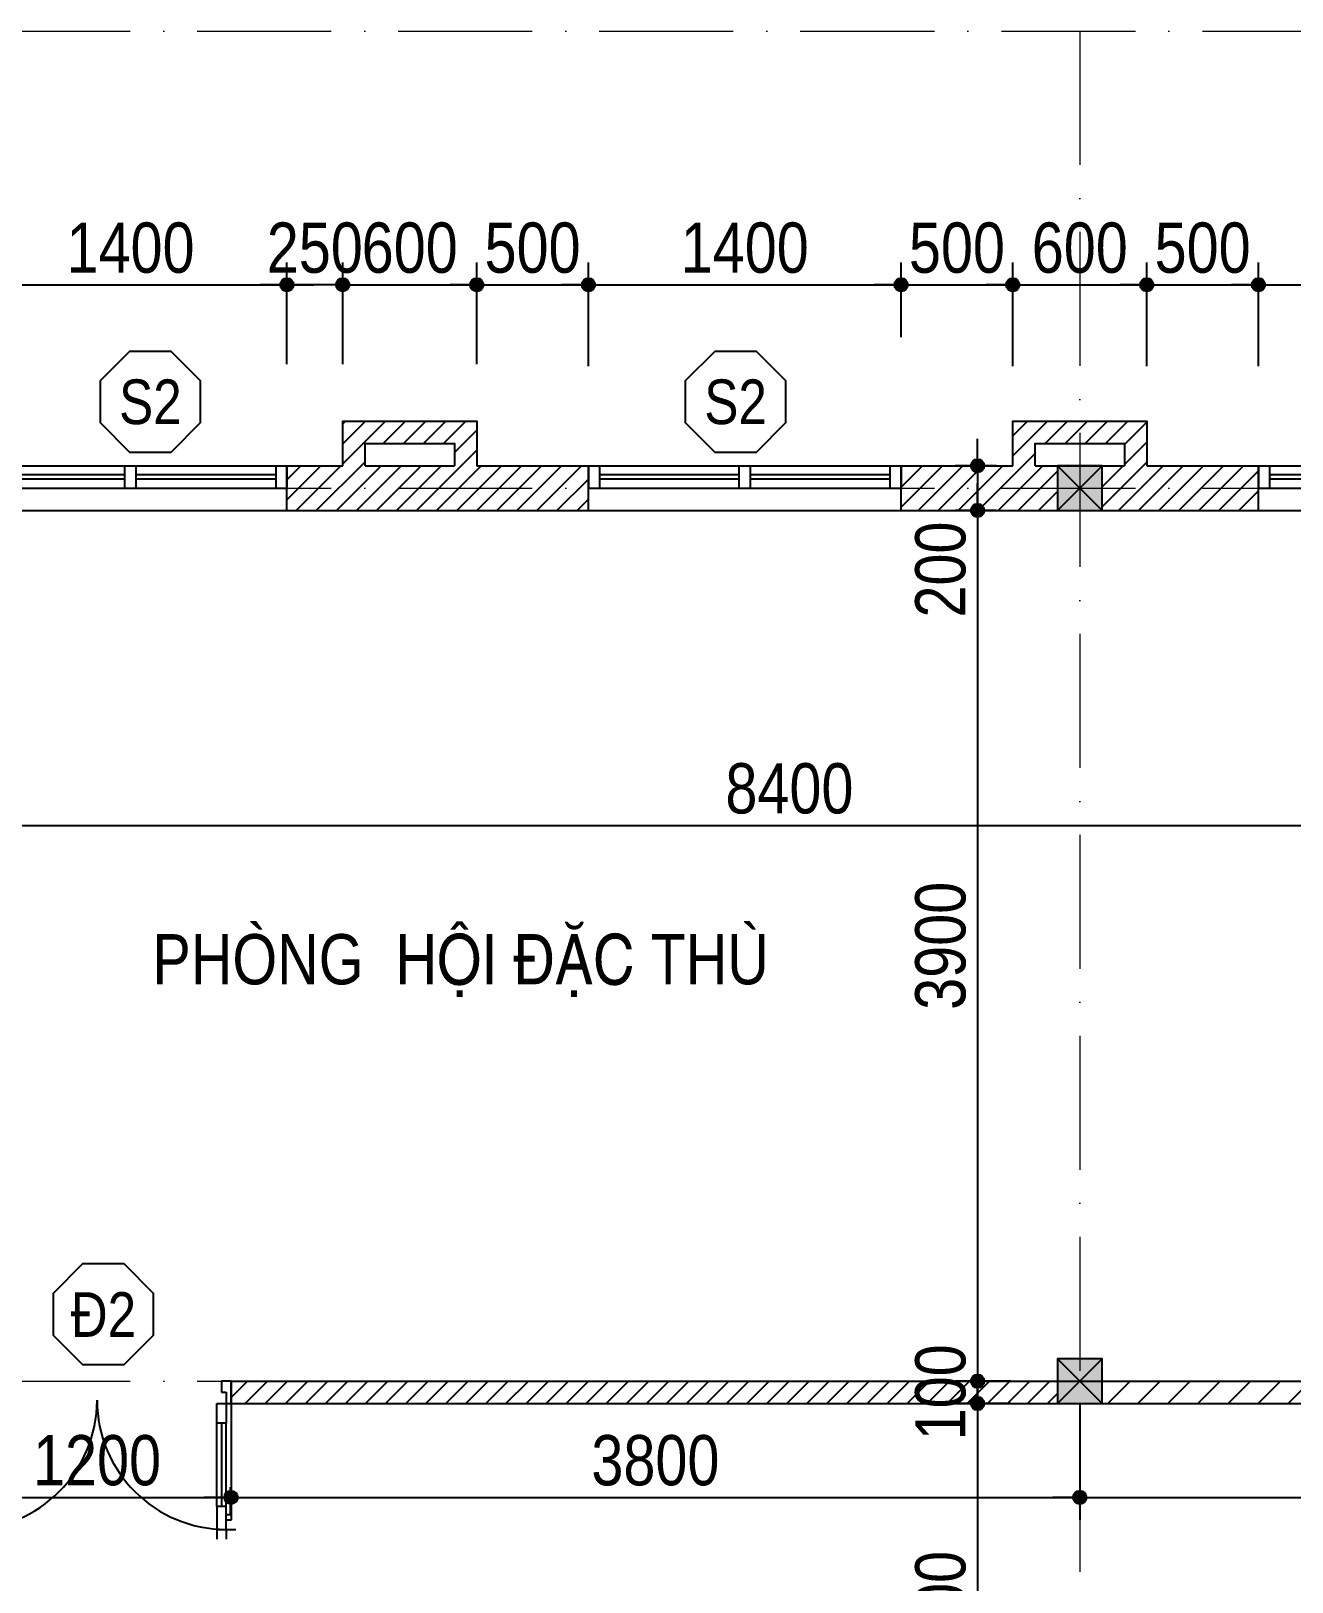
# Model space of a CAD drawing. Extents: x -1107188 to -523840, y 39692 to 514392.
# Drawn here: x -1081315 to -1075670, y 477876 to 484823 of the extents above; entities that cross this region are included whole.
import ezdxf
from ezdxf.enums import TextEntityAlignment as Align

# ---------------------------------------------------------------- set-up
doc = ezdxf.new("R2010")
doc.units = 0
doc.linetypes.add('ACAD_ISO10W100', pattern=[18, 12, -3, 0, -3])
doc.layers.get('DEFPOINTS').update_dxf_attribs({"linetype": 'CONTINUOUS'})
for name, color, linetype in [('009', 251, 'CONTINUOUS'), ('DIM', 1, 'CONTINUOUS'), ('DOOR', 20, 'CONTINUOUS'), ('MEDIUM', 2, 'CONTINUOUS'), ('TAGS', 60, 'CONTINUOUS'), ('TEXT', 7, 'CONTINUOUS'), ('TUONG', 131, 'CONTINUOUS'), ('WALL', 4, 'CONTINUOUS')]:
    doc.layers.add(name, color=color, linetype=linetype)
doc.layers.add('TRUC', color=24, linetype='CONTINUOUS', lineweight=0)
doc.styles.add('1', font='', dxfattribs={"height": 250})
doc.styles.add('HEL-CONDENSE', font='')
doc.styles.add('VNI-HELVE-CONDENSEN', font='')
doc.styles.get('1').set_extended_font_data('VNI-Helve-Condense')
doc.styles.get('HEL-CONDENSE').set_extended_font_data('VNI-Helve-Condense')
doc.styles.get('VNI-HELVE-CONDENSEN').set_extended_font_data('VNI-Helve-Condense')
doc.dimstyles.new('D100', dxfattribs={"dimtxt": 225, "dimasz": 1.2, "dimexe": 100, "dimexo": 0, "dimgap": 50, "dimtad": 1, "dimdec": 0, "dimzin": 13, "dimdsep": 46, "dimtxsty": 'HEL-CONDENSE', "dimblk": 'D50', "dimcen": 0, "dimclrd": 1, "dimclre": 1, "dimclrt": 7, "dimadec": 0, "dimazin": 0, "dimtfac": 1, "dimtdec": 0, "dimtmove": 0, "dimatfit": 3, "dimldrblk": 'D50', "dimfxl": 1, "dimtolj": 1, "dimtzin": 13, "dimarcsym": 0})

# ---------------------------------------------------------------- blocks, each defined once
blk = doc.blocks.new('s11')
at = {"layer": 'DOOR'}
for p, q in [((0, 0), (0, -100)), ((1400, 0), (0, 0)), ((50, 0), (50, -100)), ((1350, 0), (1350, -100)), ((1400, 0), (1400, -100)), ((1400, -100), (0, -100))]:
    blk.add_line(p, q, dxfattribs=at)
at = {"layer": 'DOOR', "linetype": 'ByBlock', "lineweight": -2}
for p, q in [((675, -100), (675, 0)), ((725, -100), (725, 0))]:
    blk.add_line(p, q, dxfattribs=at)
at = {"layer": 'DOOR', "color": 251}
for p, q in [((50, -40), (675, -40)), ((50, -60), (675, -60)), ((725, -40), (1350, -40)), ((725, -60), (1350, -60))]:
    blk.add_line(p, q, dxfattribs=at)
blk = doc.blocks.new('A$C225A2996')
at = {"layer": 'WALL'}
blk.add_hatch(color=4, dxfattribs=at).paths.add_polyline_path([(531.4, 81.6), (731.4, 81.6), (731.4, 281.6), (531.4, 281.6)])
at = {"layer": 'WALL', "color": 4}
for p, q in [((531.4, 281.6), (731.4, 81.6)), ((531.4, 81.6), (731.4, 281.6))]:
    blk.add_line(p, q, dxfattribs=at)
blk.add_lwpolyline([(531.4, 81.6), (731.4, 81.6), (731.4, 281.6), (531.4, 281.6)], close=True, dxfattribs=at)
blk = doc.blocks.new('KH-CUADI')
at = {"layer": 'TAGS'}
blk.add_lwpolyline([(-124.3, 300), (-300, 124.3), (-300, -124.3), (-124.3, -300), (124.3, -300), (300, -124.3), (300, 124.3), (124.3, 300)], close=True, dxfattribs=at)
at = {"layer": 'TAGS', "style": 'VNI-HELVE-CONDENSEN'}
blk.add_attdef('D', text='', height=300, dxfattribs=at).set_placement((0, 0), align=Align.MIDDLE)
blk = doc.blocks.new('A$C48B57989')
at = {"layer": 'DOOR'}
for p, q in [((-446, 752.5), (-403.1, 752.5)), ((-446, 652.5), (-446, 752.5)), ((-403.1, 702.5), (-424.6, 702.5)), ((-424.6, 702.5), (-424.6, 652.5)), ((-403.1, 752.5), (-403.1, 702.5)), ((711.1, 752.5), (711.1, 702.5)), ((754, 752.5), (711.1, 752.5)), ((711.1, 702.5), (732.6, 702.5)), ((732.6, 702.5), (732.6, 652.5)), ((754, 652.5), (754, 752.5)), ((-424.6, 652.5), (-446, 652.5)), ((-381.7, 666.8), (-424.6, 666.8)), ((-424.6, 666.8), (-424.6, 563.9)), ((-381.7, 563.9), (-381.7, 666.8)), ((689.7, 563.9), (689.7, 652.5)), ((689.7, 652.5), (732.6, 652.5)), ((732.6, 652.5), (754, 652.5)), ((732.6, 652.5), (732.6, 563.9)), ((-424.6, 563.9), (-381.7, 563.9)), ((-424.6, 171.4), (-424.6, 563.9)), ((-403.1, 563.9), (-403.1, 191)), ((-381.7, 191), (-381.7, 563.9)), ((689.7, 191), (689.7, 563.9)), ((732.6, 563.9), (689.7, 563.9)), ((711.1, 563.9), (711.1, 191)), ((732.6, 171.4), (732.6, 563.9)), ((-448.8, 131.8), (-448.8, 277.2)), ((-443.9, 277.2), (-448.8, 277.2)), ((-443.9, 156), (-443.9, 277.2)), ((752, 156), (752, 277.2)), ((752, 277.2), (756.8, 277.2)), ((756.8, 131.8), (756.8, 277.2)), ((-424.6, 156), (-443.9, 156)), ((-424.6, 191), (-381.7, 191)), ((-424.6, 88.2), (-424.6, 191)), ((-424.6, 131.8), (-424.6, 156)), ((-381.7, 191), (-381.7, 88.2)), ((732.6, 191), (689.7, 191)), ((689.7, 191), (689.7, 88.2)), ((732.6, 88.2), (732.6, 191)), ((732.6, 131.8), (732.6, 156)), ((732.6, 156), (752, 156)), ((-424.6, 88.2), (-467.4, 88.2)), ((-424.6, 131.8), (-448.8, 131.8)), ((-424.6, 88.2), (-424.6, 45.3)), ((-381.7, 88.2), (-424.6, 88.2)), ((-381.7, 88.2), (-381.7, 45.3)), ((689.7, 88.2), (689.7, 45.3)), ((689.7, 88.2), (732.6, 88.2)), ((732.6, 131.8), (756.8, 131.8)), ((732.6, 88.2), (732.6, 45.3)), ((732.6, 88.2), (775.4, 88.2))]:
    blk.add_line(p, q, dxfattribs=at)
at = {"layer": 'DOOR', "color": 251}
for centre, major_axis, start_param, end_param in [((-424.6, 666.8), (409.1, 409.1), 3.926991, 5.497787), ((732.6, 666.8), (-409.1, 409.1), 0.785398, 2.356194)]:
    blk.add_ellipse(centre, major_axis=major_axis, ratio=1, start_param=start_param, end_param=end_param, dxfattribs=at)
blk = doc.blocks.new('D50')
at = {"layer": 'DIM'}
blk.add_hatch(color=256, dxfattribs=at).paths.add_polyline_path([(25, 0, 1), (-25, 0, 1)])
blk.add_line((25, 0), (100, 0), dxfattribs=at)
blk.add_circle((0, 0), 25, dxfattribs=at)
blk = doc.blocks.new('*D199')
at = {"layer": 'DEFPOINTS', "color": 0, "transparency": 16777216}
for p in [(-1079319.9, 483686.4), (-1079919.9, 483331.1), (-1079319.9, 483331.1)]:
    blk.add_point(p, dxfattribs=at)
at = {"layer": 'DIM', "color": 1, "lineweight": -2, "transparency": 16777216}
for p, q in [((-1079919.9, 483331.1), (-1079919.9, 483786.4)), ((-1079319.9, 483331.1), (-1079319.9, 483786.4)), ((-1079918.7, 483686.4), (-1079321.1, 483686.4))]:
    blk.add_line(p, q, dxfattribs=at)
at = {"layer": 'DIM', "color": 1, "lineweight": -2, "transparency": 16777216, "xscale": 1.199999999999999, "yscale": 1.199999999999999, "zscale": 1.199999999999999, "rotation": 180}
blk.add_blockref('D50', (-1079919.9, 483686.4), dxfattribs=at)
at = {"layer": 'DIM', "color": 1, "lineweight": -2, "transparency": 16777216, "xscale": 1.199999999999999, "yscale": 1.199999999999999, "zscale": 1.199999999999999}
blk.add_blockref('D50', (-1079319.9, 483686.4), dxfattribs=at)
at = {"layer": 'DIM', "color": 7, "transparency": 16777216, "insert": (-1079619.9, 483851.3), "char_height": 225, "attachment_point": 5, "style": 'HEL-CONDENSE'}
blk.add_mtext('\\A1;600', dxfattribs=at)
blk = doc.blocks.new('*D200')
at = {"layer": 'DEFPOINTS', "color": 0, "transparency": 16777216}
for p in [(-1078819.9, 483686.4), (-1079319.9, 483331.1), (-1078819.9, 483321.7)]:
    blk.add_point(p, dxfattribs=at)
at = {"layer": 'DIM', "color": 1, "lineweight": -2, "transparency": 16777216}
for p, q in [((-1079319.9, 483331.1), (-1079319.9, 483786.4)), ((-1078819.9, 483321.7), (-1078819.9, 483786.4)), ((-1079318.7, 483686.4), (-1078821.1, 483686.4))]:
    blk.add_line(p, q, dxfattribs=at)
at = {"layer": 'DIM', "color": 1, "lineweight": -2, "transparency": 16777216, "xscale": 1.199999999999999, "yscale": 1.199999999999999, "zscale": 1.199999999999999, "rotation": 180}
blk.add_blockref('D50', (-1079319.9, 483686.4), dxfattribs=at)
at = {"layer": 'DIM', "color": 1, "lineweight": -2, "transparency": 16777216, "xscale": 1.199999999999999, "yscale": 1.199999999999999, "zscale": 1.199999999999999}
blk.add_blockref('D50', (-1078819.9, 483686.4), dxfattribs=at)
at = {"layer": 'DIM', "color": 7, "transparency": 16777216, "insert": (-1079069.9, 483851.3), "char_height": 225, "attachment_point": 5, "style": 'HEL-CONDENSE'}
blk.add_mtext('\\A1;500', dxfattribs=at)
blk = doc.blocks.new('*D201')
at = {"layer": 'DEFPOINTS', "color": 0, "transparency": 16777216}
for p in [(-1076319.9, 483686.4), (-1076919.9, 483321.7), (-1076319.9, 483321.7)]:
    blk.add_point(p, dxfattribs=at)
at = {"layer": 'DIM', "color": 1, "lineweight": -2, "transparency": 16777216}
for p, q in [((-1076919.9, 483321.7), (-1076919.9, 483786.4)), ((-1076319.9, 483321.7), (-1076319.9, 483786.4)), ((-1076918.7, 483686.4), (-1076321.1, 483686.4))]:
    blk.add_line(p, q, dxfattribs=at)
at = {"layer": 'DIM', "color": 1, "lineweight": -2, "transparency": 16777216, "xscale": 1.199999999999999, "yscale": 1.199999999999999, "zscale": 1.199999999999999, "rotation": 180}
blk.add_blockref('D50', (-1076919.9, 483686.4), dxfattribs=at)
at = {"layer": 'DIM', "color": 1, "lineweight": -2, "transparency": 16777216, "xscale": 1.199999999999999, "yscale": 1.199999999999999, "zscale": 1.199999999999999}
blk.add_blockref('D50', (-1076319.9, 483686.4), dxfattribs=at)
at = {"layer": 'DIM', "color": 7, "transparency": 16777216, "insert": (-1076619.9, 483851.3), "char_height": 225, "attachment_point": 5, "style": 'HEL-CONDENSE'}
blk.add_mtext('\\A1;600', dxfattribs=at)
blk = doc.blocks.new('*D202')
at = {"layer": 'DEFPOINTS', "color": 0, "transparency": 16777216}
for p in [(-1075819.9, 483686.4), (-1076319.9, 483321.7), (-1075819.9, 483321.7)]:
    blk.add_point(p, dxfattribs=at)
at = {"layer": 'DIM', "color": 1, "lineweight": -2, "transparency": 16777216}
for p, q in [((-1076319.9, 483321.7), (-1076319.9, 483786.4)), ((-1075819.9, 483321.7), (-1075819.9, 483786.4)), ((-1076318.7, 483686.4), (-1075821.1, 483686.4))]:
    blk.add_line(p, q, dxfattribs=at)
at = {"layer": 'DIM', "color": 1, "lineweight": -2, "transparency": 16777216, "xscale": 1.199999999999999, "yscale": 1.199999999999999, "zscale": 1.199999999999999, "rotation": 180}
blk.add_blockref('D50', (-1076319.9, 483686.4), dxfattribs=at)
at = {"layer": 'DIM', "color": 1, "lineweight": -2, "transparency": 16777216, "xscale": 1.199999999999999, "yscale": 1.199999999999999, "zscale": 1.199999999999999}
blk.add_blockref('D50', (-1075819.9, 483686.4), dxfattribs=at)
at = {"layer": 'DIM', "color": 7, "transparency": 16777216, "insert": (-1076069.9, 483851.3), "char_height": 225, "attachment_point": 5, "style": 'HEL-CONDENSE'}
blk.add_mtext('\\A1;500', dxfattribs=at)
blk = doc.blocks.new('*D274')
at = {"layer": 'DEFPOINTS', "color": 0, "transparency": 16777216}
for p in [(-1076994.3, 482875.8), (-1077077.8, 482675.8), (-1076994.3, 482675.8)]:
    blk.add_point(p, dxfattribs=at)
at = {"layer": 'DIM', "color": 1, "lineweight": -2, "transparency": 16777216}
for p, q in [((-1076994.3, 482875.8), (-1077177.8, 482875.8)), ((-1077077.8, 482874.6), (-1077077.8, 482677)), ((-1076994.3, 482675.8), (-1077177.8, 482675.8)), ((-1077077.8, 482675.8), (-1077077.8, 482147.4))]:
    blk.add_line(p, q, dxfattribs=at)
at = {"layer": 'DIM', "color": 1, "lineweight": -2, "transparency": 16777216, "xscale": 1.199999999999999, "yscale": 1.199999999999999, "zscale": 1.199999999999999}
for p, rotation in [((-1077077.8, 482875.8), 90), ((-1077077.8, 482675.8), 270)]:
    blk.add_blockref('D50', p, dxfattribs=dict(at, rotation=rotation))
at = {"layer": 'DIM', "color": 7, "transparency": 16777216, "insert": (-1077242.7, 482411), "char_height": 225, "attachment_point": 5, "rotation": 90, "style": 'HEL-CONDENSE'}
blk.add_mtext('\\A1;200', dxfattribs=at)
blk = doc.blocks.new('*D275')
at = {"layer": 'DEFPOINTS', "color": 0, "transparency": 16777216}
for p in [(-1076994.3, 482675.8), (-1077077.8, 478775.8), (-1076929, 478775.8)]:
    blk.add_point(p, dxfattribs=at)
at = {"layer": 'DIM', "color": 1, "lineweight": -2, "transparency": 16777216}
for p, q in [((-1076994.3, 482675.8), (-1077177.8, 482675.8)), ((-1077077.8, 482674.6), (-1077077.8, 478777)), ((-1076929, 478775.8), (-1077177.8, 478775.8))]:
    blk.add_line(p, q, dxfattribs=at)
at = {"layer": 'DIM', "color": 1, "lineweight": -2, "transparency": 16777216, "xscale": 1.199999999999999, "yscale": 1.199999999999999, "zscale": 1.199999999999999}
for p, rotation in [((-1077077.8, 482675.8), 90), ((-1077077.8, 478775.8), 270)]:
    blk.add_blockref('D50', p, dxfattribs=dict(at, rotation=rotation))
at = {"layer": 'DIM', "color": 7, "transparency": 16777216, "insert": (-1077242.7, 480725.8), "char_height": 225, "attachment_point": 5, "rotation": 90, "style": 'HEL-CONDENSE'}
blk.add_mtext('\\A1;3900', dxfattribs=at)
blk = doc.blocks.new('*D276')
at = {"layer": 'DEFPOINTS', "color": 0, "transparency": 16777216}
for p in [(-1076929, 478775.8), (-1077077.8, 478675.8), (-1076929, 478675.8)]:
    blk.add_point(p, dxfattribs=at)
at = {"layer": 'DIM', "color": 1, "lineweight": -2, "transparency": 16777216}
for p, q in [((-1076929, 478775.8), (-1077177.8, 478775.8)), ((-1077077.8, 478777), (-1077077.8, 478778.2)), ((-1077077.8, 478775.8), (-1077077.8, 478675.8)), ((-1076929, 478675.8), (-1077177.8, 478675.8)), ((-1077077.8, 478674.6), (-1077077.8, 478673.4))]:
    blk.add_line(p, q, dxfattribs=at)
at = {"layer": 'DIM', "color": 1, "lineweight": -2, "transparency": 16777216, "xscale": 1.199999999999999, "yscale": 1.199999999999999, "zscale": 1.199999999999999}
for p, rotation in [((-1077077.8, 478775.8), 270), ((-1077077.8, 478675.8), 90)]:
    blk.add_blockref('D50', p, dxfattribs=dict(at, rotation=rotation))
at = {"layer": 'DIM', "color": 7, "transparency": 16777216, "insert": (-1077242.7, 478725.8), "char_height": 225, "attachment_point": 5, "rotation": 90, "style": 'HEL-CONDENSE'}
blk.add_mtext('\\A1;100', dxfattribs=at)
blk = doc.blocks.new('*D277')
at = {"layer": 'DEFPOINTS', "color": 0, "transparency": 16777216}
for p in [(-1076929, 478675.8), (-1077077.8, 476875.8), (-1076929, 476875.8)]:
    blk.add_point(p, dxfattribs=at)
at = {"layer": 'DIM', "color": 1, "lineweight": -2, "transparency": 16777216}
for p, q in [((-1076929, 478675.8), (-1077177.8, 478675.8)), ((-1077077.8, 478674.6), (-1077077.8, 476877)), ((-1076929, 476875.8), (-1077177.8, 476875.8))]:
    blk.add_line(p, q, dxfattribs=at)
at = {"layer": 'DIM', "color": 1, "lineweight": -2, "transparency": 16777216, "xscale": 1.199999999999999, "yscale": 1.199999999999999, "zscale": 1.199999999999999}
for p, rotation in [((-1077077.8, 478675.8), 90), ((-1077077.8, 476875.8), 270)]:
    blk.add_blockref('D50', p, dxfattribs=dict(at, rotation=rotation))
at = {"layer": 'DIM', "color": 7, "transparency": 16777216, "insert": (-1077242.7, 477728.9), "char_height": 225, "attachment_point": 5, "rotation": 90, "style": 'HEL-CONDENSE'}
blk.add_mtext('\\A1;1800', dxfattribs=at)
blk = doc.blocks.new('*D327')
at = {"layer": 'DEFPOINTS', "color": 0, "linetype": 'Continuous', "transparency": 16777216}
for p in [(-1081619.9, 478675.8), (-1080419.9, 478675.8), (-1080419.9, 478255.3)]:
    blk.add_point(p, dxfattribs=at)
at = {"layer": 'DIM', "color": 1, "linetype": 'Continuous', "lineweight": -2, "transparency": 16777216}
for p, q in [((-1081619.9, 478675.8), (-1081619.9, 478155.3)), ((-1080419.9, 478675.8), (-1080419.9, 478155.3)), ((-1081618.7, 478255.3), (-1080421.1, 478255.3))]:
    blk.add_line(p, q, dxfattribs=at)
at = {"layer": 'DIM', "color": 1, "linetype": 'Continuous', "lineweight": -2, "transparency": 16777216, "xscale": 1.199999999999999, "yscale": 1.199999999999999, "zscale": 1.199999999999999, "rotation": 180}
blk.add_blockref('D50', (-1081619.9, 478255.3), dxfattribs=at)
at = {"layer": 'DIM', "color": 1, "linetype": 'Continuous', "lineweight": -2, "transparency": 16777216, "xscale": 1.199999999999999, "yscale": 1.199999999999999, "zscale": 1.199999999999999}
blk.add_blockref('D50', (-1080419.9, 478255.3), dxfattribs=at)
at = {"layer": 'DIM', "color": 7, "linetype": 'Continuous', "transparency": 16777216, "insert": (-1081019.9, 478420.2), "char_height": 225, "attachment_point": 5, "style": 'HEL-CONDENSE'}
blk.add_mtext('\\A1;1200', dxfattribs=at)
blk = doc.blocks.new('*D328')
at = {"layer": 'DEFPOINTS', "color": 0, "linetype": 'Continuous', "transparency": 16777216}
for p in [(-1080419.9, 478675.8), (-1076619.9, 478675.8), (-1076619.9, 478255.3)]:
    blk.add_point(p, dxfattribs=at)
at = {"layer": 'DIM', "color": 1, "linetype": 'Continuous', "lineweight": -2, "transparency": 16777216}
for p, q in [((-1080419.9, 478675.8), (-1080419.9, 478155.3)), ((-1076619.9, 478675.8), (-1076619.9, 478155.3)), ((-1080418.7, 478255.3), (-1076621.1, 478255.3))]:
    blk.add_line(p, q, dxfattribs=at)
at = {"layer": 'DIM', "color": 1, "linetype": 'Continuous', "lineweight": -2, "transparency": 16777216, "xscale": 1.199999999999999, "yscale": 1.199999999999999, "zscale": 1.199999999999999, "rotation": 180}
blk.add_blockref('D50', (-1080419.9, 478255.3), dxfattribs=at)
at = {"layer": 'DIM', "color": 1, "linetype": 'Continuous', "lineweight": -2, "transparency": 16777216, "xscale": 1.199999999999999, "yscale": 1.199999999999999, "zscale": 1.199999999999999}
blk.add_blockref('D50', (-1076619.9, 478255.3), dxfattribs=at)
at = {"layer": 'DIM', "color": 7, "linetype": 'Continuous', "transparency": 16777216, "insert": (-1078519.9, 478420.2), "char_height": 225, "attachment_point": 5, "style": 'HEL-CONDENSE'}
blk.add_mtext('\\A1;3800', dxfattribs=at)
blk = doc.blocks.new('*D329')
at = {"layer": 'DEFPOINTS', "color": 0, "linetype": 'Continuous', "transparency": 16777216}
for p in [(-1076619.9, 478675.8), (-1073619.9, 478650.8), (-1073619.9, 478255.3)]:
    blk.add_point(p, dxfattribs=at)
at = {"layer": 'DIM', "color": 1, "linetype": 'Continuous', "lineweight": -2, "transparency": 16777216}
for p, q in [((-1076619.9, 478675.8), (-1076619.9, 478155.3)), ((-1073619.9, 478650.8), (-1073619.9, 478155.3)), ((-1076618.7, 478255.3), (-1073621.1, 478255.3))]:
    blk.add_line(p, q, dxfattribs=at)
at = {"layer": 'DIM', "color": 1, "linetype": 'Continuous', "lineweight": -2, "transparency": 16777216, "xscale": 1.199999999999999, "yscale": 1.199999999999999, "zscale": 1.199999999999999, "rotation": 180}
blk.add_blockref('D50', (-1076619.9, 478255.3), dxfattribs=at)
at = {"layer": 'DIM', "color": 1, "linetype": 'Continuous', "lineweight": -2, "transparency": 16777216, "xscale": 1.199999999999999, "yscale": 1.199999999999999, "zscale": 1.199999999999999}
blk.add_blockref('D50', (-1073619.9, 478255.3), dxfattribs=at)
at = {"layer": 'DIM', "color": 7, "linetype": 'Continuous', "transparency": 16777216, "insert": (-1075119.9, 478420.2), "char_height": 225, "attachment_point": 5, "style": 'HEL-CONDENSE'}
blk.add_mtext('\\A1;3000', dxfattribs=at)
blk = doc.blocks.new('*D352')
at = {"layer": 'DEFPOINTS', "color": 0, "transparency": 16777216}
for p in [(-1074419.9, 483686.4), (-1075819.9, 483321.7), (-1074419.9, 483321.7)]:
    blk.add_point(p, dxfattribs=at)
at = {"layer": 'DIM', "color": 1, "lineweight": -2, "transparency": 16777216}
for p, q in [((-1075819.9, 483321.7), (-1075819.9, 483786.4)), ((-1074419.9, 483321.7), (-1074419.9, 483786.4)), ((-1075818.7, 483686.4), (-1074421.1, 483686.4))]:
    blk.add_line(p, q, dxfattribs=at)
at = {"layer": 'DIM', "color": 1, "lineweight": -2, "transparency": 16777216, "xscale": 1.199999999999999, "yscale": 1.199999999999999, "zscale": 1.199999999999999, "rotation": 180}
blk.add_blockref('D50', (-1075819.9, 483686.4), dxfattribs=at)
at = {"layer": 'DIM', "color": 1, "lineweight": -2, "transparency": 16777216, "xscale": 1.199999999999999, "yscale": 1.199999999999999, "zscale": 1.199999999999999}
blk.add_blockref('D50', (-1074419.9, 483686.4), dxfattribs=at)
at = {"layer": 'DIM', "color": 7, "transparency": 16777216, "insert": (-1075119.9, 483851.3), "char_height": 225, "attachment_point": 5, "style": 'HEL-CONDENSE'}
blk.add_mtext('\\A1;1400', dxfattribs=at)
blk = doc.blocks.new('*D354')
at = {"layer": 'DEFPOINTS', "color": 0, "transparency": 16777216}
for p in [(-1077419.9, 483686.4), (-1078819.9, 483451.1), (-1077419.9, 483451.1)]:
    blk.add_point(p, dxfattribs=at)
at = {"layer": 'DIM', "color": 1, "lineweight": -2, "transparency": 16777216}
for p, q in [((-1078819.9, 483451.1), (-1078819.9, 483786.4)), ((-1077419.9, 483451.1), (-1077419.9, 483786.4)), ((-1078818.7, 483686.4), (-1077421.1, 483686.4))]:
    blk.add_line(p, q, dxfattribs=at)
at = {"layer": 'DIM', "color": 1, "lineweight": -2, "transparency": 16777216, "xscale": 1.199999999999999, "yscale": 1.199999999999999, "zscale": 1.199999999999999, "rotation": 180}
blk.add_blockref('D50', (-1078819.9, 483686.4), dxfattribs=at)
at = {"layer": 'DIM', "color": 1, "lineweight": -2, "transparency": 16777216, "xscale": 1.199999999999999, "yscale": 1.199999999999999, "zscale": 1.199999999999999}
blk.add_blockref('D50', (-1077419.9, 483686.4), dxfattribs=at)
at = {"layer": 'DIM', "color": 7, "transparency": 16777216, "insert": (-1078119.9, 483851.3), "char_height": 225, "attachment_point": 5, "style": 'HEL-CONDENSE'}
blk.add_mtext('\\A1;1400', dxfattribs=at)
blk = doc.blocks.new('*D355')
at = {"layer": 'DEFPOINTS', "color": 0, "transparency": 16777216}
for p in [(-1076919.9, 483686.4), (-1077419.9, 483451.1), (-1076919.9, 483451.1)]:
    blk.add_point(p, dxfattribs=at)
at = {"layer": 'DIM', "color": 1, "lineweight": -2, "transparency": 16777216}
for p, q in [((-1077419.9, 483451.1), (-1077419.9, 483786.4)), ((-1076919.9, 483451.1), (-1076919.9, 483786.4)), ((-1077418.7, 483686.4), (-1076921.1, 483686.4))]:
    blk.add_line(p, q, dxfattribs=at)
at = {"layer": 'DIM', "color": 1, "lineweight": -2, "transparency": 16777216, "xscale": 1.199999999999999, "yscale": 1.199999999999999, "zscale": 1.199999999999999, "rotation": 180}
blk.add_blockref('D50', (-1077419.9, 483686.4), dxfattribs=at)
at = {"layer": 'DIM', "color": 1, "lineweight": -2, "transparency": 16777216, "xscale": 1.199999999999999, "yscale": 1.199999999999999, "zscale": 1.199999999999999}
blk.add_blockref('D50', (-1076919.9, 483686.4), dxfattribs=at)
at = {"layer": 'DIM', "color": 7, "transparency": 16777216, "insert": (-1077169.9, 483851.3), "char_height": 225, "attachment_point": 5, "style": 'HEL-CONDENSE'}
blk.add_mtext('\\A1;500', dxfattribs=at)
blk = doc.blocks.new('*D366')
at = {"layer": 'DEFPOINTS', "color": 0, "transparency": 16777216}
for p in [(-1080169.9, 483686.4), (-1081569.9, 483331.1), (-1080169.9, 483331.1)]:
    blk.add_point(p, dxfattribs=at)
at = {"layer": 'DIM', "color": 1, "lineweight": -2, "transparency": 16777216}
for p, q in [((-1081569.9, 483331.1), (-1081569.9, 483786.4)), ((-1080169.9, 483331.1), (-1080169.9, 483786.4)), ((-1081568.7, 483686.4), (-1080171.1, 483686.4))]:
    blk.add_line(p, q, dxfattribs=at)
at = {"layer": 'DIM', "color": 1, "lineweight": -2, "transparency": 16777216, "xscale": 1.199999999999999, "yscale": 1.199999999999999, "zscale": 1.199999999999999, "rotation": 180}
blk.add_blockref('D50', (-1081569.9, 483686.4), dxfattribs=at)
at = {"layer": 'DIM', "color": 1, "lineweight": -2, "transparency": 16777216, "xscale": 1.199999999999999, "yscale": 1.199999999999999, "zscale": 1.199999999999999}
blk.add_blockref('D50', (-1080169.9, 483686.4), dxfattribs=at)
at = {"layer": 'DIM', "color": 7, "transparency": 16777216, "insert": (-1080869.9, 483851.3), "char_height": 225, "attachment_point": 5, "style": 'HEL-CONDENSE'}
blk.add_mtext('\\A1;1400', dxfattribs=at)
blk = doc.blocks.new('*D367')
at = {"layer": 'DEFPOINTS', "color": 0, "transparency": 16777216}
for p in [(-1080169.9, 483686.4), (-1080169.9, 483331.1), (-1079919.9, 483331.1)]:
    blk.add_point(p, dxfattribs=at)
at = {"layer": 'DIM', "color": 1, "lineweight": -2, "transparency": 16777216}
for p, q in [((-1080169.9, 483331.1), (-1080169.9, 483786.4)), ((-1079919.9, 483331.1), (-1079919.9, 483786.4)), ((-1079921.1, 483686.4), (-1080168.7, 483686.4))]:
    blk.add_line(p, q, dxfattribs=at)
at = {"layer": 'DIM', "color": 1, "lineweight": -2, "transparency": 16777216, "xscale": 1.199999999999999, "yscale": 1.199999999999999, "zscale": 1.199999999999999, "rotation": 180}
blk.add_blockref('D50', (-1080169.9, 483686.4), dxfattribs=at)
at = {"layer": 'DIM', "color": 1, "lineweight": -2, "transparency": 16777216, "xscale": 1.199999999999999, "yscale": 1.199999999999999, "zscale": 1.199999999999999}
blk.add_blockref('D50', (-1079919.9, 483686.4), dxfattribs=at)
at = {"layer": 'DIM', "color": 7, "transparency": 16777216, "insert": (-1080044.9, 483851.3), "char_height": 225, "attachment_point": 5, "style": 'HEL-CONDENSE'}
blk.add_mtext('\\A1;250', dxfattribs=at)
blk = doc.blocks.new('*D377')
at = {"layer": 'DEFPOINTS', "color": 0, "transparency": 16777216}
for p in [(-1082119.9, 481275.7), (-1073719.9, 481275.7), (-1073719.9, 481264.6)]:
    blk.add_point(p, dxfattribs=at)
at = {"layer": 'DIM', "color": 1, "lineweight": -2, "transparency": 16777216}
for p, q in [((-1082119.9, 481275.7), (-1082119.9, 481164.6)), ((-1073719.9, 481275.7), (-1073719.9, 481164.6)), ((-1082118.7, 481264.6), (-1073721.1, 481264.6))]:
    blk.add_line(p, q, dxfattribs=at)
at = {"layer": 'DIM', "color": 1, "lineweight": -2, "transparency": 16777216, "xscale": 1.199999999999999, "yscale": 1.199999999999999, "zscale": 1.199999999999999, "rotation": 180}
blk.add_blockref('D50', (-1082119.9, 481264.6), dxfattribs=at)
at = {"layer": 'DIM', "color": 1, "lineweight": -2, "transparency": 16777216, "xscale": 1.199999999999999, "yscale": 1.199999999999999, "zscale": 1.199999999999999}
blk.add_blockref('D50', (-1073719.9, 481264.6), dxfattribs=at)
at = {"layer": 'DIM', "color": 7, "transparency": 16777216, "insert": (-1077919.9, 481429.5), "char_height": 225, "attachment_point": 5, "style": 'HEL-CONDENSE'}
blk.add_mtext('\\A1;8400', dxfattribs=at)

msp = doc.modelspace()

# ---------------------------------------------------------------- hatches: boundary and pattern name
at = {"layer": '009'}
h = msp.add_hatch(dxfattribs=at)
h.set_pattern_fill('ANSI31', color=256, scale=20, style=0)
h.set_pattern_definition([(45, (-2399621.036, 99015.243), (-44.9012806, 44.9012806), [])])
h.paths.add_polyline_path([(-1091519.891, 478775.801), (-1091519.891, 478675.801), (-1087819.891, 478675.801), (-1087819.891, 478775.801)])
h.paths.add_polyline_path([(-1086619.891, 478775.801), (-1086619.891, 478675.801), (-1086219.891, 478675.801), (-1086219.891, 478775.801)])
h.paths.add_polyline_path([(-1086019.891, 480163.256), (-1086119.891, 480114.799), (-1086119.891, 478875.801), (-1086019.891, 478875.801)])
h.paths.add_polyline_path([(-1086019.891, 482675.801), (-1086119.891, 482675.801), (-1086119.891, 480114.799), (-1086019.891, 480163.256)])
h.paths.add_polyline_path([(-1085819.891, 482875.801), (-1085819.891, 483075.801), (-1086419.891, 483075.801), (-1086419.891, 482875.801), (-1086669.891, 482875.801), (-1086669.891, 482675.801), (-1086219.891, 482675.801), (-1086219.891, 482875.801), (-1086319.891, 482875.801), (-1086319.891, 482975.801), (-1085919.891, 482975.801), (-1085919.891, 482875.801), (-1086019.891, 482875.801), (-1086019.891, 482675.801), (-1085469.891, 482675.801), (-1085469.891, 482875.801)])
h.paths.add_polyline_path([(-1088069.891, 482675.801), (-1088069.891, 482875.801), (-1088319.891, 482875.801), (-1088319.891, 483075.801), (-1088919.891, 483075.801), (-1088919.891, 482875.801), (-1089419.891, 482875.801), (-1089419.891, 482675.801)])
h.paths.add_polyline_path([(-1088419.891, 482875.801), (-1088419.891, 482975.801), (-1088819.891, 482975.801), (-1088819.891, 482875.801)], flags=17)
h.paths.add_polyline_path([(-1082769.891, 482875.801), (-1082769.891, 482675.801), (-1082219.891, 482675.801), (-1082219.891, 482875.801), (-1082319.891, 482875.801), (-1082319.891, 482975.801), (-1081919.891, 482975.801), (-1081919.891, 482875.801), (-1082019.891, 482875.801), (-1082019.891, 482675.801), (-1081569.891, 482675.801), (-1081569.891, 482875.801), (-1081819.891, 482875.801), (-1081819.891, 483075.801), (-1082419.891, 483075.801), (-1082419.891, 482875.801)])
h.paths.add_polyline_path([(-1082219.891, 478875.801), (-1082119.891, 478875.801), (-1082119.891, 482675.801), (-1082219.891, 482675.801)])
h.paths.add_polyline_path([(-1082019.891, 478775.801), (-1082019.891, 478675.801), (-1081619.891, 478675.801), (-1081619.891, 478775.801)])
h.paths.add_polyline_path([(-1076719.891, 478675.801), (-1076719.891, 478775.801), (-1080419.891, 478775.801), (-1080419.891, 478675.801)])
h.paths.add_polyline_path([(-1079319.891, 482875.801), (-1079319.891, 483075.801), (-1079919.891, 483075.801), (-1079919.891, 482875.801), (-1080169.891, 482875.801), (-1080169.891, 482675.801), (-1078819.891, 482675.801), (-1078819.891, 482875.801)])
h.paths.add_polyline_path([(-1079419.891, 482875.801), (-1079419.891, 482975.801), (-1079819.891, 482975.801), (-1079819.891, 482875.801)], flags=17)
h.paths.add_polyline_path([(-1075819.891, 482675.801), (-1075819.891, 482875.801), (-1076319.891, 482875.801), (-1076319.891, 483075.801), (-1076919.891, 483075.801), (-1076919.891, 482875.801), (-1077419.891, 482875.801), (-1077419.891, 482675.801), (-1076719.891, 482675.801), (-1076719.891, 482875.801), (-1076819.891, 482875.801), (-1076819.891, 482975.801), (-1076419.891, 482975.801), (-1076419.891, 482875.801), (-1076519.891, 482875.801), (-1076519.891, 482675.801)])
h.paths.add_polyline_path([(-1081019.891, 476875.801), (-1081019.891, 476775.801), (-1079419.891, 476775.801), (-1079419.891, 472875.801), (-1080069.891, 472875.801), (-1080069.891, 472675.801), (-1079919.891, 472675.801), (-1079919.891, 472475.801), (-1079319.891, 472475.801), (-1079319.891, 472675.801), (-1078819.891, 472675.801), (-1078819.891, 472875.801), (-1079319.891, 472875.801), (-1079319.891, 476775.801), (-1079219.891, 476775.801), (-1079219.891, 476875.801)])
h.paths.add_polyline_path([(-1079419.891, 472675.801), (-1079819.891, 472675.801), (-1079819.891, 472575.801), (-1079419.891, 472575.801)], flags=17)
h.paths.add_polyline_path([(-1082119.891, 476675.801), (-1082219.891, 476675.801), (-1082219.891, 472875.801), (-1082119.891, 472875.801)])
h.paths.add_polyline_path([(-1086019.891, 472875.801), (-1086019.891, 472675.801), (-1085619.891, 472675.801), (-1085619.891, 472875.801)])
h.paths.add_polyline_path([(-1086769.891, 472875.801), (-1086769.891, 472675.801), (-1086619.891, 472675.801), (-1086619.891, 472475.801), (-1086019.891, 472475.801), (-1086019.891, 472675.801), (-1086119.891, 472675.801), (-1086119.891, 472575.801), (-1086519.891, 472575.801), (-1086519.891, 472675.801), (-1086219.891, 472675.801), (-1086219.891, 472875.801)])
h.paths.add_polyline_path([(-1077413.82, 478460.451), (-1077413.82, 478991.151), (-1077071.52, 478991.151), (-1077071.52, 478460.451)], flags=9)
h = msp.add_hatch(dxfattribs=at)
h.set_pattern_fill('ANSI31', color=256, scale=30, style=0)
h.set_pattern_definition([(45, (-2399621.04, 99015.24), (-67.351921, 67.351921), [])])
h.paths.add_polyline_path([(-1073719.891, 482875.801), (-1073819.891, 482875.801), (-1073819.891, 482975.801), (-1073419.891, 482975.801), (-1073419.891, 482875.801), (-1073519.891, 482875.801), (-1073519.891, 482675.801), (-1072944.274, 482675.801), (-1072944.274, 482875.801), (-1073319.891, 482875.801), (-1073319.891, 483075.801), (-1073919.891, 483075.801), (-1073919.891, 482875.801), (-1074199.883, 482875.801), (-1074199.883, 482675.801), (-1073719.891, 482675.801)])
h.paths.add_polyline_path([(-1074199.883, 482875.801), (-1074419.891, 482875.801), (-1074419.891, 482675.801), (-1074199.883, 482675.801)])
h.paths.add_polyline_path([(-1073619.891, 482250.307), (-1073719.891, 482250.307), (-1073719.891, 478875.801), (-1073619.891, 478875.801)])
h.paths.add_polyline_path([(-1073719.891, 478775.801), (-1075119.891, 478775.801), (-1076519.891, 478775.801), (-1076519.891, 478675.801), (-1075119.891, 478675.801), (-1073719.891, 478675.801)])
h.paths.add_polyline_path([(-1073319.891, 478775.801), (-1073519.891, 478775.801), (-1073519.891, 478675.801), (-1073319.891, 478675.801)])
h.paths.add_polyline_path([(-1067719.891, 478775.801), (-1072119.891, 478775.801), (-1072119.891, 478675.801), (-1067719.891, 478675.801)])
h.paths.add_polyline_path([(-1069869.891, 482875.801), (-1070369.891, 482875.801), (-1070369.891, 483075.801), (-1070969.891, 483075.801), (-1070969.891, 482875.801), (-1071469.891, 482875.801), (-1071469.891, 482675.801), (-1069869.891, 482675.801)])
h.paths.add_polyline_path([(-1070869.891, 482875.801), (-1070869.891, 482975.801), (-1070469.891, 482975.801), (-1070469.891, 482875.801)], flags=17)
h.paths.add_polyline_path([(-1070401.257, 478460.451), (-1070401.257, 478991.151), (-1070058.957, 478991.151), (-1070058.957, 478460.451)], flags=9)
h.paths.add_polyline_path([(-1070401.257, 482505.951), (-1070401.257, 483045.651), (-1070058.957, 483045.651), (-1070058.957, 482505.951)], flags=9)

# ---------------------------------------------------------------- linework, layer by layer
at = {"layer": 'MEDIUM'}
for p, q in [((-1081569.891, 482675.801), (-1080169.891, 482675.801)), ((-1078819.891, 482675.801), (-1077419.891, 482675.801)), ((-1075819.891, 482675.801), (-1074419.891, 482675.801))]:
    msp.add_line(p, q, dxfattribs=at)
at = {"layer": 'TRUC', "linetype": 'ACAD_ISO10W100', "ltscale": 50}
msp.add_lwpolyline([(-1103073.876, 484823.057), (-1065303.564, 484823.057), (-1065303.564, 463746.028), (-1103073.876, 463746.028)], close=True, dxfattribs=at)
for points in [[(-1076619.891, 484823.057), (-1076619.891, 463746.028)], [(-1103073.876, 482775.801), (-1065303.564, 482775.801)], [(-1103073.876, 478775.801), (-1065303.564, 478775.801)]]:
    msp.add_lwpolyline(points, dxfattribs=at)
at = {"layer": 'TUONG'}
for p, q in [((-1080169.891, 482675.801), (-1080169.891, 482875.801)), ((-1078819.891, 482675.801), (-1078819.891, 482875.801)), ((-1077419.891, 482675.801), (-1077419.891, 482875.801)), ((-1075819.891, 482675.801), (-1075819.891, 482875.801)), ((-1080419.891, 478775.801), (-1080419.891, 478675.801))]:
    msp.add_line(p, q, dxfattribs=at)
for points in [[(-1079919.891, 482875.801), (-1079919.891, 483075.801), (-1079319.891, 483075.801), (-1079319.891, 482875.801)], [(-1076919.891, 482875.801), (-1076919.891, 483075.801), (-1076319.891, 483075.801), (-1076319.891, 482875.801)], [(-1079819.891, 482875.801), (-1079819.891, 482975.801), (-1079419.891, 482975.801), (-1079419.891, 482875.801)], [(-1076819.891, 482875.801), (-1076819.891, 482975.801), (-1076419.891, 482975.801), (-1076419.891, 482875.801)], [(-1080169.891, 482875.801), (-1079919.891, 482875.801)], [(-1079819.891, 482875.801), (-1079419.891, 482875.801)], [(-1079319.891, 482875.801), (-1078819.891, 482875.801)], [(-1077419.891, 482875.801), (-1076919.891, 482875.801)], [(-1076819.891, 482875.801), (-1076419.891, 482875.801)], [(-1076319.891, 482875.801), (-1075819.891, 482875.801)], [(-1080169.891, 482675.801), (-1078819.891, 482675.801)], [(-1077419.891, 482675.801), (-1075819.891, 482675.801)], [(-1080419.891, 478775.801), (-1075119.891, 478775.801)], [(-1080419.891, 478675.801), (-1075119.891, 478675.801)]]:
    msp.add_lwpolyline(points, dxfattribs=at)

# ---------------------------------------------------------------- block references
at = {"layer": 'DOOR', "xscale": -1}
for p in [(-1080169.891, 482875.801), (-1077419.891, 482875.801), (-1074419.891, 482875.801)]:
    msp.add_blockref('s11', p, dxfattribs=at)
at = {"layer": 'DOOR'}
msp.add_blockref('A$C48B57989', (-1081173.898, 478023.327), dxfattribs=at)
at = {"layer": 'TAGS', "linetype": 'Continuous'}
ref = msp.add_blockref('KH-CUADI', (-1080781.055, 483162.437), dxfattribs=dict(at, xscale=0.75, yscale=0.75, zscale=0.75, rotation=180))
ref.add_attrib('D', 'S2', dxfattribs={"color": 7, "height": 200, "style": 'VNI-HELVE-CONDENSEN'}).set_placement((-1080781.055, 483162.437), align=Align.MIDDLE)
ref = msp.add_blockref('KH-CUADI', (-1078160.998, 483162.437), dxfattribs=dict(at, xscale=0.75, yscale=0.75, zscale=0.75, rotation=180))
ref.add_attrib('D', 'S2', dxfattribs={"color": 7, "height": 200, "style": 'VNI-HELVE-CONDENSEN'}).set_placement((-1078160.998, 483162.437), align=Align.MIDDLE)
ref = msp.add_blockref('KH-CUADI', (-1080991.415, 479075.739), dxfattribs=dict(at, xscale=0.75, yscale=0.75, zscale=0.75, rotation=180))
ref.add_attrib('D', 'Ñ2', dxfattribs={"color": 7, "height": 200, "style": 'VNI-HELVE-CONDENSEN'}).set_placement((-1080991.415, 479075.739), align=Align.MIDDLE)
at = {"layer": 'TUONG', "color": 4}
for p in [(-1077251.282, 482594.168), (-1077251.282, 478594.168)]:
    msp.add_blockref('A$C225A2996', p, dxfattribs=at)

# ---------------------------------------------------------------- texts
at = {"layer": 'TEXT', "insert": (-1079391.94, 480778.072), "char_height": 225, "attachment_point": 2, "style": '1'}
msp.add_mtext('PHOØNG  HOÄI ÑAËC THUØ', dxfattribs=at)

# ---------------------------------------------------------------- dimensions: what is measured, and where the dimension line sits
at = {"layer": 'DIM'}
for base, p1, p2, picture, middle in [((-1080169.891, 483686.409), (-1081569.891, 483331.105), (-1080169.891, 483331.052), '*D366', (-1080869.891, 483851.309)), ((-1079319.891, 483686.409), (-1079919.891, 483331.052), (-1079319.891, 483331.052), '*D199', (-1079619.891, 483851.309)), ((-1076319.891, 483686.409), (-1076919.891, 483321.656), (-1076319.891, 483321.656), '*D201', (-1076619.891, 483851.309)), ((-1073719.891, 481264.589), (-1082119.891, 481275.665), (-1073719.891, 481275.665), '*D377', (-1077919.891, 481429.489))]:
    dim = msp.add_linear_dim(base=base, p1=p1, p2=p2, dimstyle='D100', override={"dimtmove": 1}, dxfattribs=at)
    dim.commit()
    dim.dimension.update_dxf_attribs({"geometry": picture, "text_midpoint": middle})
for base, p1, p2, picture, middle in [((-1080169.891, 483686.409), (-1079919.891, 483331.052), (-1080169.891, 483331.052), '*D367', (-1080044.891, 483686.409)), ((-1078819.891, 483686.409), (-1079319.891, 483331.052), (-1078819.891, 483321.656), '*D200', (-1079069.891, 483686.409)), ((-1075819.891, 483686.409), (-1076319.891, 483321.656), (-1075819.891, 483321.656), '*D202', (-1076069.891, 483686.409))]:
    dim = msp.add_linear_dim(base=base, p1=p1, p2=p2, dimstyle='D100', override={"dimtmove": 1}, dxfattribs=at)
    dim.commit()
    dim.dimension.update_dxf_attribs({"geometry": picture, "text_midpoint": middle, "dimtype": 160})
for base, p1, p2, picture, middle in [((-1077419.891, 483686.409), (-1078819.891, 483451.094), (-1077419.891, 483451.094), '*D354', (-1078119.891, 483851.309)), ((-1074419.891, 483686.409), (-1075819.891, 483321.656), (-1074419.891, 483321.656), '*D352', (-1075119.891, 483851.309))]:
    dim = msp.add_linear_dim(base=base, p1=p1, p2=p2, dimstyle='D100', dxfattribs=at)
    dim.commit()
    dim.dimension.update_dxf_attribs({"geometry": picture, "text_midpoint": middle})
dim = msp.add_linear_dim(base=(-1076919.891, 483686.409), p1=(-1077419.891, 483451.094), p2=(-1076919.891, 483451.094), dimstyle='D100', dxfattribs=at)
dim.commit()
dim.dimension.update_dxf_attribs({"geometry": '*D355', "text_midpoint": (-1077169.891, 483686.409), "dimtype": 160})
dim = msp.add_linear_dim(base=(-1077077.77, 482675.801), p1=(-1076994.255, 482875.801), p2=(-1076994.255, 482675.801), angle=90, dimstyle='D100', dxfattribs=at)
dim.commit()
dim.dimension.update_dxf_attribs({"geometry": '*D274', "text_midpoint": (-1077242.67, 482411.001)})
dim = msp.add_linear_dim(base=(-1077077.77, 478775.801), p1=(-1076994.255, 482675.801), p2=(-1076929.021, 478775.801), angle=90, dimstyle='D100', override={"dimtmove": 1}, dxfattribs=at)
dim.commit()
dim.dimension.update_dxf_attribs({"geometry": '*D275', "text_midpoint": (-1077242.67, 480725.801)})
for base, p1, p2, picture, middle in [((-1077077.77, 478675.801), (-1076929.021, 478775.801), (-1076929.021, 478675.801), '*D276', (-1077077.77, 478725.801)), ((-1077077.77, 476875.801), (-1076929.021, 478675.801), (-1076929.021, 476875.801), '*D277', (-1077077.77, 477728.916))]:
    dim = msp.add_linear_dim(base=base, p1=p1, p2=p2, angle=90, dimstyle='D100', override={"dimtmove": 1}, dxfattribs=at)
    dim.commit()
    dim.dimension.update_dxf_attribs({"geometry": picture, "text_midpoint": middle, "dimtype": 160})
at = {"layer": 'DIM', "linetype": 'Continuous'}
for base, p1, p2, picture, middle in [((-1080419.891, 478255.271), (-1081619.891, 478675.801), (-1080419.891, 478675.801), '*D327', (-1081019.891, 478420.171)), ((-1076619.891, 478255.271), (-1080419.891, 478675.801), (-1076619.891, 478675.801), '*D328', (-1078519.891, 478420.171)), ((-1073619.891, 478255.271), (-1076619.891, 478675.801), (-1073619.891, 478650.801), '*D329', (-1075119.891, 478420.171))]:
    dim = msp.add_linear_dim(base=base, p1=p1, p2=p2, dimstyle='D100', override={"dimtmove": 1}, dxfattribs=at)
    dim.commit()
    dim.dimension.update_dxf_attribs({"geometry": picture, "text_midpoint": middle})

doc.saveas('drawing.dxf')
